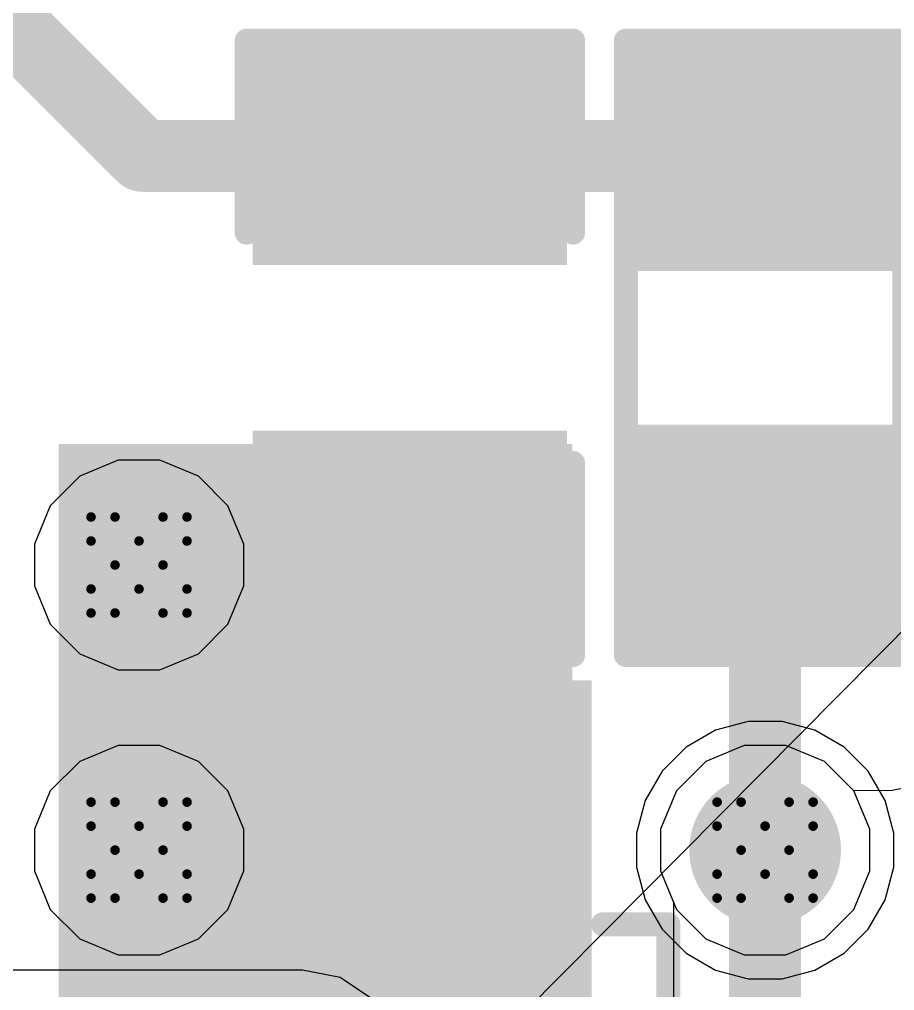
# Model space of a CAD drawing. Header units: inches. Extents: x 0 to 5379, y 0 to 5429.
# Drawn here: x 110 to 114.63, y 119.73 to 124.87 of the extents above; entities that cross this region are included whole.
import ezdxf

# ---------------------------------------------------------------- set-up
doc = ezdxf.new("R2010")
doc.units = ezdxf.units.IN
for name, color, linetype in [('Bottom Layer', 5, 'Continuous'), ('Bottom Solder', 6, 'Continuous'), ('Drill Drawing', 1, 'Continuous'), ('GND01', 16, 'Continuous'), ('GND02', 76, 'Continuous'), ('PWR', 156, 'Continuous'), ('SIG 01', 90, 'Continuous'), ('Top Layer', 1, 'Continuous'), ('Top Overlay', 2, 'Continuous'), ('Top Paste', 8, 'Continuous'), ('Top Solder', 216, 'Continuous'), ('Via Holes', 16, 'Continuous')]:
    doc.layers.add(name, color=color, linetype=linetype)

# ---------------------------------------------------------------- blocks, each defined once
blk = doc.blocks.new('R___0805_329')
at = {"layer": 'Top Layer'}
for points in [[(-1.524, 0.635), (-0.508, 0.635), (-0.508, -0.635), (-1.524, -0.635)], [(0.508, 0.635), (1.524, 0.635), (1.524, -0.635), (0.508, -0.635)]]:
    blk.add_hatch(color=1, dxfattribs=at).paths.add_polyline_path(points)
at = {"layer": 'Top Paste'}
for points in [[(-1.524, 0.635), (-0.508, 0.635), (-0.508, -0.635), (-1.524, -0.635)], [(0.508, 0.635), (1.524, 0.635), (1.524, -0.635), (0.508, -0.635)]]:
    blk.add_hatch(color=8, dxfattribs=at).paths.add_polyline_path(points)
at = {"layer": 'Top Solder'}
for points in [[(-1.6256, 0.7366), (-0.4064, 0.7366), (-0.4064, -0.7366), (-1.6256, -0.7366)], [(0.4064, 0.7366), (1.6256, 0.7366), (1.6256, -0.7366), (0.4064, -0.7366)]]:
    blk.add_hatch(color=216, dxfattribs=at).paths.add_polyline_path(points)
at = {"layer": 'Top Overlay'}
for points in [[(1.6256, 0.7366, 0.127, 0.127, 0), (-1.6256, 0.7366, 0.127, 0.127, 0)], [(-1.6256, -0.7366, 0.127, 0.127, 0), (-1.6256, 0.7366, 0.127, 0.127, 0)], [(1.6256, -0.7366, 0.127, 0.127, 0), (1.6256, 0.7366, 0.127, 0.127, 0)], [(1.6256, -0.7366, 0.127, 0.127, 0), (-1.6256, -0.7366, 0.127, 0.127, 0)]]:
    blk.add_lwpolyline(points, format="xyseb", dxfattribs=at)
for points in [[(-1.65735, 0.7366, 0.0635, 0.0635, 1), (-1.59385, 0.7366, 0.0635, 0.0635, 1)], [(-1.65735, 0.7366, 0.0635, 0.0635, 1), (-1.59385, 0.7366, 0.0635, 0.0635, 1)], [(1.59385, 0.7366, 0.0635, 0.0635, 1), (1.65735, 0.7366, 0.0635, 0.0635, 1)], [(1.59385, 0.7366, 0.0635, 0.0635, 1), (1.65735, 0.7366, 0.0635, 0.0635, 1)], [(-1.65735, -0.7366, 0.0635, 0.0635, 1), (-1.59385, -0.7366, 0.0635, 0.0635, 1)], [(-1.65735, -0.7366, 0.0635, 0.0635, 1), (-1.59385, -0.7366, 0.0635, 0.0635, 1)], [(1.59385, -0.7366, 0.0635, 0.0635, 1), (1.65735, -0.7366, 0.0635, 0.0635, 1)], [(1.59385, -0.7366, 0.0635, 0.0635, 1), (1.65735, -0.7366, 0.0635, 0.0635, 1)]]:
    blk.add_lwpolyline(points, format="xyseb", close=True, dxfattribs=at)
blk = doc.blocks.new('SMA_852')
at = {"layer": 'Top Layer'}
blk.add_hatch(color=1, dxfattribs=at).paths.add_polyline_path([(0.75, 0.85), (3.25, 0.85), (3.25, -0.85), (0.75, -0.85)])
at = {"layer": 'Top Paste'}
blk.add_hatch(color=8, dxfattribs=at).paths.add_polyline_path([(0.75, 0.85), (3.25, 0.85), (3.25, -0.85), (0.75, -0.85)])
at = {"layer": 'Top Solder'}
blk.add_hatch(color=216, dxfattribs=at).paths.add_polyline_path([(0.6484, 0.9516), (3.3516, 0.9516), (3.3516, -0.9516), (0.6484, -0.9516)])
at = {"layer": 'Top Overlay'}
for points in [[(-2.6581, 1.3577, 0.127, 0.127, 0), (2.0612, 1.3577, 0.127, 0.127, 0)], [(2.0612, 1.3577, 0.127, 0.127, 0), (2.0612, 1.0122, 0.127, 0.127, 0)], [(2.0612, -1.0122, 0.127, 0.127, 0), (2.0612, -1.3577, 0.127, 0.127, 0)], [(-2.6581, -1.3577, 0.127, 0.127, 0), (2.0612, -1.3577, 0.127, 0.127, 0)]]:
    blk.add_lwpolyline(points, format="xyseb", dxfattribs=at)
for points in [[(2.0295, 1.3577, 0.0635, 0.0635, 1), (2.093, 1.3577, 0.0635, 0.0635, 1)], [(2.0295, 1.3577, 0.0635, 0.0635, 1), (2.093, 1.3577, 0.0635, 0.0635, 1)], [(2.0295, 1.0122, 0.0635, 0.0635, 1), (2.093, 1.0122, 0.0635, 0.0635, 1)], [(2.0295, -1.0122, 0.0635, 0.0635, 1), (2.093, -1.0122, 0.0635, 0.0635, 1)], [(2.0295, -1.3577, 0.0635, 0.0635, 1), (2.093, -1.3577, 0.0635, 0.0635, 1)], [(2.0295, -1.3577, 0.0635, 0.0635, 1), (2.093, -1.3577, 0.0635, 0.0635, 1)]]:
    blk.add_lwpolyline(points, format="xyseb", close=True, dxfattribs=at)
blk = doc.blocks.new('C___0805_959')
at = {"layer": 'Top Layer'}
for points in [[(-1.524, 0.762), (-0.508, 0.762), (-0.508, -0.762), (-1.524, -0.762)], [(0.508, 0.762), (1.524, 0.762), (1.524, -0.762), (0.508, -0.762)]]:
    blk.add_hatch(color=1, dxfattribs=at).paths.add_polyline_path(points)
at = {"layer": 'Top Paste'}
for points in [[(-1.524, 0.762), (-0.508, 0.762), (-0.508, -0.762), (-1.524, -0.762)], [(0.508, 0.762), (1.524, 0.762), (1.524, -0.762), (0.508, -0.762)]]:
    blk.add_hatch(color=8, dxfattribs=at).paths.add_polyline_path(points)
at = {"layer": 'Top Solder'}
for points in [[(-1.594, 0.832), (-0.438, 0.832), (-0.438, -0.832), (-1.594, -0.832)], [(0.438, 0.832), (1.594, 0.832), (1.594, -0.832), (0.438, -0.832)]]:
    blk.add_hatch(color=216, dxfattribs=at).paths.add_polyline_path(points)
at = {"layer": 'Top Overlay'}
for points in [[(-1.6256, 0.8636, 0.127, 0.127, 0), (-1.6256, -0.8636, 0.127, 0.127, 0)], [(-1.6256, 0.8636, 0.127, 0.127, 0), (-0.6096, 0.8636, 0.127, 0.127, 0)], [(0.6096, 0.8636, 0.127, 0.127, 0), (1.6256, 0.8636, 0.127, 0.127, 0)], [(1.6256, 0.8636, 0.127, 0.127, 0), (1.6256, -0.8636, 0.127, 0.127, 0)], [(-1.6256, -0.8636, 0.127, 0.127, 0), (-0.6096, -0.8636, 0.127, 0.127, 0)], [(0.6096, -0.8636, 0.127, 0.127, 0), (1.6256, -0.8636, 0.127, 0.127, 0)]]:
    blk.add_lwpolyline(points, format="xyseb", dxfattribs=at)
for points in [[(-1.6574, 0.8636, 0.0635, 0.0635, 1), (-1.5938, 0.8636, 0.0635, 0.0635, 1)], [(-1.6574, 0.8636, 0.0635, 0.0635, 1), (-1.5938, 0.8636, 0.0635, 0.0635, 1)], [(-0.6413, 0.8636, 0.0635, 0.0635, 1), (-0.5778, 0.8636, 0.0635, 0.0635, 1)], [(0.5778, 0.8636, 0.0635, 0.0635, 1), (0.6413, 0.8636, 0.0635, 0.0635, 1)], [(1.5938, 0.8636, 0.0635, 0.0635, 1), (1.6574, 0.8636, 0.0635, 0.0635, 1)], [(1.5938, 0.8636, 0.0635, 0.0635, 1), (1.6574, 0.8636, 0.0635, 0.0635, 1)], [(-1.6574, -0.8636, 0.0635, 0.0635, 1), (-1.5938, -0.8636, 0.0635, 0.0635, 1)], [(-1.6574, -0.8636, 0.0635, 0.0635, 1), (-1.5938, -0.8636, 0.0635, 0.0635, 1)], [(-0.6413, -0.8636, 0.0635, 0.0635, 1), (-0.5778, -0.8636, 0.0635, 0.0635, 1)], [(0.5778, -0.8636, 0.0635, 0.0635, 1), (0.6413, -0.8636, 0.0635, 0.0635, 1)], [(1.5938, -0.8636, 0.0635, 0.0635, 1), (1.6574, -0.8636, 0.0635, 0.0635, 1)], [(1.5938, -0.8636, 0.0635, 0.0635, 1), (1.6574, -0.8636, 0.0635, 0.0635, 1)]]:
    blk.add_lwpolyline(points, format="xyseb", close=True, dxfattribs=at)

msp = doc.modelspace()

# ---------------------------------------------------------------- hatches: boundary and pattern name
at = {"layer": 'Bottom Layer'}
h = msp.add_hatch(color=5, dxfattribs=at)
edge = h.paths.add_edge_path()
edge.add_arc((110.6323, 121.9814), 0.3, 0, 360)
h = msp.add_hatch(color=5, dxfattribs=at)
edge = h.paths.add_edge_path()
edge.add_arc((110.6323, 120.4727), 0.3, 0, 360)
h = msp.add_hatch(color=5, dxfattribs=at)
edge = h.paths.add_edge_path()
edge.add_arc((113.9454, 120.4727), 0.3, 0, 360)
at = {"layer": 'Bottom Solder'}
h = msp.add_hatch(color=6, dxfattribs=at)
edge = h.paths.add_edge_path()
edge.add_arc((110.6323, 121.9814), 0.4016, 0, 360)
h = msp.add_hatch(color=6, dxfattribs=at)
edge = h.paths.add_edge_path()
edge.add_arc((110.6323, 120.4727), 0.4016, 0, 360)
h = msp.add_hatch(color=6, dxfattribs=at)
edge = h.paths.add_edge_path()
edge.add_arc((113.9454, 120.4727), 0.4016, 0, 360)
at = {"layer": 'GND01'}
h = msp.add_hatch(color=16, dxfattribs=at)
edge = h.paths.add_edge_path()
edge.add_arc((110.6323, 121.9814), 0.3, 0, 360)
h = msp.add_hatch(color=16, dxfattribs=at)
edge = h.paths.add_edge_path()
edge.add_arc((110.6323, 120.4727), 0.3, 0, 360)
h = msp.add_hatch(color=16, dxfattribs=at)
edge = h.paths.add_edge_path()
edge.add_arc((113.9454, 120.4727), 0.3, 0, 360)
at = {"layer": 'GND02'}
h = msp.add_hatch(color=76, dxfattribs=at)
edge = h.paths.add_edge_path()
edge.add_arc((110.6323, 121.9814), 0.3, 0, 360)
h = msp.add_hatch(color=76, dxfattribs=at)
edge = h.paths.add_edge_path()
edge.add_arc((110.6323, 120.4727), 0.3, 0, 360)
h = msp.add_hatch(color=76, dxfattribs=at)
edge = h.paths.add_edge_path()
edge.add_arc((113.9454, 120.4727), 0.3, 0, 360)
at = {"layer": 'PWR'}
h = msp.add_hatch(color=156, dxfattribs=at)
edge = h.paths.add_edge_path()
edge.add_arc((110.6323, 121.9814), 0.3, 0, 360)
h = msp.add_hatch(color=156, dxfattribs=at)
edge = h.paths.add_edge_path()
edge.add_arc((110.6323, 120.4727), 0.3, 0, 360)
h = msp.add_hatch(color=156, dxfattribs=at)
edge = h.paths.add_edge_path()
edge.add_arc((113.9454, 120.4727), 0.3, 0, 360)
at = {"layer": 'SIG 01'}
h = msp.add_hatch(color=90, dxfattribs=at)
edge = h.paths.add_edge_path()
edge.add_arc((110.6323, 121.9814), 0.3, 0, 360)
h = msp.add_hatch(color=90, dxfattribs=at)
edge = h.paths.add_edge_path()
edge.add_arc((110.6323, 120.4727), 0.3, 0, 360)
h = msp.add_hatch(color=90, dxfattribs=at)
edge = h.paths.add_edge_path()
edge.add_arc((113.9454, 120.4727), 0.3, 0, 360)
at = {"layer": 'Top Layer'}
msp.add_hatch(color=1, dxfattribs=at).paths.add_polyline_path([(110.2063, 118.769), (112.9252, 118.769), (112.9252, 122.6225), (110.2063, 122.6225)])
h = msp.add_hatch(color=1, dxfattribs=at)
edge = h.paths.add_edge_path()
edge.add_arc((110.6323, 121.9814), 0.3, 0, 360)
h = msp.add_hatch(color=1, dxfattribs=at)
edge = h.paths.add_edge_path()
edge.add_arc((110.6323, 120.4727), 0.3, 0, 360)
h = msp.add_hatch(color=1, dxfattribs=at)
edge = h.paths.add_edge_path()
edge.add_arc((113.9454, 120.4727), 0.3, 0, 360)
at = {"layer": 'Top Solder'}
h = msp.add_hatch(color=216, dxfattribs=at)
edge = h.paths.add_edge_path()
edge.add_arc((110.6323, 121.9814), 0.4016, 0, 360)
h = msp.add_hatch(color=216, dxfattribs=at)
edge = h.paths.add_edge_path()
edge.add_arc((110.6323, 120.4727), 0.4016, 0, 360)
h = msp.add_hatch(color=216, dxfattribs=at)
edge = h.paths.add_edge_path()
edge.add_arc((113.9454, 120.4727), 0.4016, 0, 360)
at = {"layer": 'Via Holes'}
h = msp.add_hatch(color=7, dxfattribs=at)
edge = h.paths.add_edge_path()
edge.add_arc((110.6323, 121.9814), 0.15, 0, 360)
h = msp.add_hatch(color=7, dxfattribs=at)
edge = h.paths.add_edge_path()
edge.add_arc((110.6323, 120.4727), 0.15, 0, 360)
h = msp.add_hatch(color=7, dxfattribs=at)
edge = h.paths.add_edge_path()
edge.add_arc((113.9454, 120.4727), 0.15, 0, 360)

# ---------------------------------------------------------------- linework, layer by layer
at = {"layer": 'Bottom Layer'}
for p, q in [((113.8352, 121.0267), (113.6316, 120.9423)), ((114.0556, 121.0267), (113.8352, 121.0267)), ((114.2592, 120.9423), (114.0556, 121.0267)), ((113.6316, 120.9423), (113.4757, 120.7865)), ((114.4151, 120.7865), (114.2592, 120.9423)), ((113.4757, 120.7865), (113.3914, 120.5829)), ((114.4994, 120.5829), (114.4151, 120.7865)), ((113.3914, 120.5829), (113.3914, 120.3625)), ((114.4994, 120.3625), (114.4994, 120.5829)), ((113.3914, 120.3625), (113.4757, 120.1589)), ((114.4151, 120.1589), (114.4994, 120.3625)), ((113.4757, 120.1589), (113.6316, 120.003)), ((114.2592, 120.003), (114.4151, 120.1589)), ((113.6316, 120.003), (113.8352, 119.9187)), ((114.0556, 119.9187), (114.2592, 120.003)), ((113.8352, 119.9187), (114.0556, 119.9187))]:
    msp.add_line(p, q, dxfattribs=at)
at = {"layer": 'Bottom Solder'}
msp.add_line((6.2448, 12.3193), (5379.2085, 5429.2085), dxfattribs=at)
at = {"layer": 'Drill Drawing'}
for points in [[(110.3783, 122.1084, 0.0508, 0.0508, 0), (110.3783, 122.2354, 0.0508, 0.0508, 0)], [(110.3783, 122.2354, 0.0508, 0.0508, 0), (110.5053, 122.2354, 0.0508, 0.0508, 0)], [(110.5053, 122.2354, 0.0508, 0.0508, 0), (110.6323, 122.1084, 0.0508, 0.0508, 0)], [(110.6323, 122.1084, 0.0508, 0.0508, 0), (110.7593, 122.2354, 0.0508, 0.0508, 0)], [(110.7593, 122.2354, 0.0508, 0.0508, 0), (110.8863, 122.2354, 0.0508, 0.0508, 0)], [(110.8863, 122.1084, 0.0508, 0.0508, 0), (110.8863, 122.2354, 0.0508, 0.0508, 0)], [(110.3783, 122.1084, 0.0508, 0.0508, 0), (110.5053, 121.9814, 0.0508, 0.0508, 0)], [(110.7593, 121.9814, 0.0508, 0.0508, 0), (110.8863, 122.1084, 0.0508, 0.0508, 0)], [(110.3783, 121.8544, 0.0508, 0.0508, 0), (110.5053, 121.9814, 0.0508, 0.0508, 0)], [(110.7593, 121.9814, 0.0508, 0.0508, 0), (110.8863, 121.8544, 0.0508, 0.0508, 0)], [(110.3783, 121.7274, 0.0508, 0.0508, 0), (110.3783, 121.8544, 0.0508, 0.0508, 0)], [(110.5053, 121.7274, 0.0508, 0.0508, 0), (110.6323, 121.8544, 0.0508, 0.0508, 0)], [(110.6323, 121.8544, 0.0508, 0.0508, 0), (110.7593, 121.7274, 0.0508, 0.0508, 0)], [(110.8863, 121.7274, 0.0508, 0.0508, 0), (110.8863, 121.8544, 0.0508, 0.0508, 0)], [(110.3783, 121.7274, 0.0508, 0.0508, 0), (110.5053, 121.7274, 0.0508, 0.0508, 0)], [(110.7593, 121.7274, 0.0508, 0.0508, 0), (110.8863, 121.7274, 0.0508, 0.0508, 0)], [(110.3783, 120.5997, 0.0508, 0.0508, 0), (110.3783, 120.7267, 0.0508, 0.0508, 0)], [(110.3783, 120.7267, 0.0508, 0.0508, 0), (110.5053, 120.7267, 0.0508, 0.0508, 0)], [(110.5053, 120.7267, 0.0508, 0.0508, 0), (110.6323, 120.5997, 0.0508, 0.0508, 0)], [(110.6323, 120.5997, 0.0508, 0.0508, 0), (110.7593, 120.7267, 0.0508, 0.0508, 0)], [(110.7593, 120.7267, 0.0508, 0.0508, 0), (110.8863, 120.7267, 0.0508, 0.0508, 0)], [(110.8863, 120.5997, 0.0508, 0.0508, 0), (110.8863, 120.7267, 0.0508, 0.0508, 0)], [(113.6914, 120.5997, 0.0508, 0.0508, 0), (113.6914, 120.7267, 0.0508, 0.0508, 0)], [(113.6914, 120.7267, 0.0508, 0.0508, 0), (113.8184, 120.7267, 0.0508, 0.0508, 0)], [(113.8184, 120.7267, 0.0508, 0.0508, 0), (113.9454, 120.5997, 0.0508, 0.0508, 0)], [(113.9454, 120.5997, 0.0508, 0.0508, 0), (114.0724, 120.7267, 0.0508, 0.0508, 0)], [(114.0724, 120.7267, 0.0508, 0.0508, 0), (114.1994, 120.7267, 0.0508, 0.0508, 0)], [(114.1994, 120.5997, 0.0508, 0.0508, 0), (114.1994, 120.7267, 0.0508, 0.0508, 0)], [(110.3783, 120.5997, 0.0508, 0.0508, 0), (110.5053, 120.4727, 0.0508, 0.0508, 0)], [(110.7593, 120.4727, 0.0508, 0.0508, 0), (110.8863, 120.5997, 0.0508, 0.0508, 0)], [(113.6914, 120.5997, 0.0508, 0.0508, 0), (113.8184, 120.4727, 0.0508, 0.0508, 0)], [(114.0724, 120.4727, 0.0508, 0.0508, 0), (114.1994, 120.5997, 0.0508, 0.0508, 0)], [(110.3783, 120.3457, 0.0508, 0.0508, 0), (110.5053, 120.4727, 0.0508, 0.0508, 0)], [(110.7593, 120.4727, 0.0508, 0.0508, 0), (110.8863, 120.3457, 0.0508, 0.0508, 0)], [(113.6914, 120.3457, 0.0508, 0.0508, 0), (113.8184, 120.4727, 0.0508, 0.0508, 0)], [(114.0724, 120.4727, 0.0508, 0.0508, 0), (114.1994, 120.3457, 0.0508, 0.0508, 0)], [(110.3783, 120.2187, 0.0508, 0.0508, 0), (110.3783, 120.3457, 0.0508, 0.0508, 0)], [(110.5053, 120.2187, 0.0508, 0.0508, 0), (110.6323, 120.3457, 0.0508, 0.0508, 0)], [(110.6323, 120.3457, 0.0508, 0.0508, 0), (110.7593, 120.2187, 0.0508, 0.0508, 0)], [(110.8863, 120.2187, 0.0508, 0.0508, 0), (110.8863, 120.3457, 0.0508, 0.0508, 0)], [(113.6914, 120.2187, 0.0508, 0.0508, 0), (113.6914, 120.3457, 0.0508, 0.0508, 0)], [(113.8184, 120.2187, 0.0508, 0.0508, 0), (113.9454, 120.3457, 0.0508, 0.0508, 0)], [(113.9454, 120.3457, 0.0508, 0.0508, 0), (114.0724, 120.2187, 0.0508, 0.0508, 0)], [(114.1994, 120.2187, 0.0508, 0.0508, 0), (114.1994, 120.3457, 0.0508, 0.0508, 0)], [(110.3783, 120.2187, 0.0508, 0.0508, 0), (110.5053, 120.2187, 0.0508, 0.0508, 0)], [(110.7593, 120.2187, 0.0508, 0.0508, 0), (110.8863, 120.2187, 0.0508, 0.0508, 0)], [(113.6914, 120.2187, 0.0508, 0.0508, 0), (113.8184, 120.2187, 0.0508, 0.0508, 0)], [(114.0724, 120.2187, 0.0508, 0.0508, 0), (114.1994, 120.2187, 0.0508, 0.0508, 0)]]:
    msp.add_lwpolyline(points, format="xyseb", dxfattribs=at)
for points in [[(110.3656, 122.2354, 0.0254, 0.0254, 1), (110.391, 122.2354, 0.0254, 0.0254, 1)], [(110.3656, 122.2354, 0.0254, 0.0254, 1), (110.391, 122.2354, 0.0254, 0.0254, 1)], [(110.4926, 122.2354, 0.0254, 0.0254, 1), (110.518, 122.2354, 0.0254, 0.0254, 1)], [(110.4926, 122.2354, 0.0254, 0.0254, 1), (110.518, 122.2354, 0.0254, 0.0254, 1)], [(110.7466, 122.2354, 0.0254, 0.0254, 1), (110.772, 122.2354, 0.0254, 0.0254, 1)], [(110.7466, 122.2354, 0.0254, 0.0254, 1), (110.772, 122.2354, 0.0254, 0.0254, 1)], [(110.8736, 122.2354, 0.0254, 0.0254, 1), (110.899, 122.2354, 0.0254, 0.0254, 1)], [(110.8736, 122.2354, 0.0254, 0.0254, 1), (110.899, 122.2354, 0.0254, 0.0254, 1)], [(110.3656, 122.1084, 0.0254, 0.0254, 1), (110.391, 122.1084, 0.0254, 0.0254, 1)], [(110.3656, 122.1084, 0.0254, 0.0254, 1), (110.391, 122.1084, 0.0254, 0.0254, 1)], [(110.6196, 122.1084, 0.0254, 0.0254, 1), (110.645, 122.1084, 0.0254, 0.0254, 1)], [(110.6196, 122.1084, 0.0254, 0.0254, 1), (110.645, 122.1084, 0.0254, 0.0254, 1)], [(110.8736, 122.1084, 0.0254, 0.0254, 1), (110.899, 122.1084, 0.0254, 0.0254, 1)], [(110.8736, 122.1084, 0.0254, 0.0254, 1), (110.899, 122.1084, 0.0254, 0.0254, 1)], [(110.4926, 121.9814, 0.0254, 0.0254, 1), (110.518, 121.9814, 0.0254, 0.0254, 1)], [(110.4926, 121.9814, 0.0254, 0.0254, 1), (110.518, 121.9814, 0.0254, 0.0254, 1)], [(110.7466, 121.9814, 0.0254, 0.0254, 1), (110.772, 121.9814, 0.0254, 0.0254, 1)], [(110.7466, 121.9814, 0.0254, 0.0254, 1), (110.772, 121.9814, 0.0254, 0.0254, 1)], [(110.3656, 121.8544, 0.0254, 0.0254, 1), (110.391, 121.8544, 0.0254, 0.0254, 1)], [(110.3656, 121.8544, 0.0254, 0.0254, 1), (110.391, 121.8544, 0.0254, 0.0254, 1)], [(110.6196, 121.8544, 0.0254, 0.0254, 1), (110.645, 121.8544, 0.0254, 0.0254, 1)], [(110.6196, 121.8544, 0.0254, 0.0254, 1), (110.645, 121.8544, 0.0254, 0.0254, 1)], [(110.8736, 121.8544, 0.0254, 0.0254, 1), (110.899, 121.8544, 0.0254, 0.0254, 1)], [(110.8736, 121.8544, 0.0254, 0.0254, 1), (110.899, 121.8544, 0.0254, 0.0254, 1)], [(110.3656, 121.7274, 0.0254, 0.0254, 1), (110.391, 121.7274, 0.0254, 0.0254, 1)], [(110.3656, 121.7274, 0.0254, 0.0254, 1), (110.391, 121.7274, 0.0254, 0.0254, 1)], [(110.4926, 121.7274, 0.0254, 0.0254, 1), (110.518, 121.7274, 0.0254, 0.0254, 1)], [(110.4926, 121.7274, 0.0254, 0.0254, 1), (110.518, 121.7274, 0.0254, 0.0254, 1)], [(110.7466, 121.7274, 0.0254, 0.0254, 1), (110.772, 121.7274, 0.0254, 0.0254, 1)], [(110.7466, 121.7274, 0.0254, 0.0254, 1), (110.772, 121.7274, 0.0254, 0.0254, 1)], [(110.8736, 121.7274, 0.0254, 0.0254, 1), (110.899, 121.7274, 0.0254, 0.0254, 1)], [(110.8736, 121.7274, 0.0254, 0.0254, 1), (110.899, 121.7274, 0.0254, 0.0254, 1)], [(110.3656, 120.7267, 0.0254, 0.0254, 1), (110.391, 120.7267, 0.0254, 0.0254, 1)], [(110.3656, 120.7267, 0.0254, 0.0254, 1), (110.391, 120.7267, 0.0254, 0.0254, 1)], [(110.4926, 120.7267, 0.0254, 0.0254, 1), (110.518, 120.7267, 0.0254, 0.0254, 1)], [(110.4926, 120.7267, 0.0254, 0.0254, 1), (110.518, 120.7267, 0.0254, 0.0254, 1)], [(110.7466, 120.7267, 0.0254, 0.0254, 1), (110.772, 120.7267, 0.0254, 0.0254, 1)], [(110.7466, 120.7267, 0.0254, 0.0254, 1), (110.772, 120.7267, 0.0254, 0.0254, 1)], [(110.8736, 120.7267, 0.0254, 0.0254, 1), (110.899, 120.7267, 0.0254, 0.0254, 1)], [(110.8736, 120.7267, 0.0254, 0.0254, 1), (110.899, 120.7267, 0.0254, 0.0254, 1)], [(113.6787, 120.7267, 0.0254, 0.0254, 1), (113.7041, 120.7267, 0.0254, 0.0254, 1)], [(113.6787, 120.7267, 0.0254, 0.0254, 1), (113.7041, 120.7267, 0.0254, 0.0254, 1)], [(113.8057, 120.7267, 0.0254, 0.0254, 1), (113.8311, 120.7267, 0.0254, 0.0254, 1)], [(113.8057, 120.7267, 0.0254, 0.0254, 1), (113.8311, 120.7267, 0.0254, 0.0254, 1)], [(114.0597, 120.7267, 0.0254, 0.0254, 1), (114.0851, 120.7267, 0.0254, 0.0254, 1)], [(114.0597, 120.7267, 0.0254, 0.0254, 1), (114.0851, 120.7267, 0.0254, 0.0254, 1)], [(114.1867, 120.7267, 0.0254, 0.0254, 1), (114.2121, 120.7267, 0.0254, 0.0254, 1)], [(114.1867, 120.7267, 0.0254, 0.0254, 1), (114.2121, 120.7267, 0.0254, 0.0254, 1)], [(110.3656, 120.5997, 0.0254, 0.0254, 1), (110.391, 120.5997, 0.0254, 0.0254, 1)], [(110.3656, 120.5997, 0.0254, 0.0254, 1), (110.391, 120.5997, 0.0254, 0.0254, 1)], [(110.6196, 120.5997, 0.0254, 0.0254, 1), (110.645, 120.5997, 0.0254, 0.0254, 1)], [(110.6196, 120.5997, 0.0254, 0.0254, 1), (110.645, 120.5997, 0.0254, 0.0254, 1)], [(110.8736, 120.5997, 0.0254, 0.0254, 1), (110.899, 120.5997, 0.0254, 0.0254, 1)], [(110.8736, 120.5997, 0.0254, 0.0254, 1), (110.899, 120.5997, 0.0254, 0.0254, 1)], [(113.6787, 120.5997, 0.0254, 0.0254, 1), (113.7041, 120.5997, 0.0254, 0.0254, 1)], [(113.6787, 120.5997, 0.0254, 0.0254, 1), (113.7041, 120.5997, 0.0254, 0.0254, 1)], [(113.9327, 120.5997, 0.0254, 0.0254, 1), (113.9581, 120.5997, 0.0254, 0.0254, 1)], [(113.9327, 120.5997, 0.0254, 0.0254, 1), (113.9581, 120.5997, 0.0254, 0.0254, 1)], [(114.1867, 120.5997, 0.0254, 0.0254, 1), (114.2121, 120.5997, 0.0254, 0.0254, 1)], [(114.1867, 120.5997, 0.0254, 0.0254, 1), (114.2121, 120.5997, 0.0254, 0.0254, 1)], [(110.4926, 120.4727, 0.0254, 0.0254, 1), (110.518, 120.4727, 0.0254, 0.0254, 1)], [(110.4926, 120.4727, 0.0254, 0.0254, 1), (110.518, 120.4727, 0.0254, 0.0254, 1)], [(110.7466, 120.4727, 0.0254, 0.0254, 1), (110.772, 120.4727, 0.0254, 0.0254, 1)], [(110.7466, 120.4727, 0.0254, 0.0254, 1), (110.772, 120.4727, 0.0254, 0.0254, 1)], [(113.8057, 120.4727, 0.0254, 0.0254, 1), (113.8311, 120.4727, 0.0254, 0.0254, 1)], [(113.8057, 120.4727, 0.0254, 0.0254, 1), (113.8311, 120.4727, 0.0254, 0.0254, 1)], [(114.0597, 120.4727, 0.0254, 0.0254, 1), (114.0851, 120.4727, 0.0254, 0.0254, 1)], [(114.0597, 120.4727, 0.0254, 0.0254, 1), (114.0851, 120.4727, 0.0254, 0.0254, 1)], [(110.3656, 120.3457, 0.0254, 0.0254, 1), (110.391, 120.3457, 0.0254, 0.0254, 1)], [(110.3656, 120.3457, 0.0254, 0.0254, 1), (110.391, 120.3457, 0.0254, 0.0254, 1)], [(110.6196, 120.3457, 0.0254, 0.0254, 1), (110.645, 120.3457, 0.0254, 0.0254, 1)], [(110.6196, 120.3457, 0.0254, 0.0254, 1), (110.645, 120.3457, 0.0254, 0.0254, 1)], [(110.8736, 120.3457, 0.0254, 0.0254, 1), (110.899, 120.3457, 0.0254, 0.0254, 1)], [(110.8736, 120.3457, 0.0254, 0.0254, 1), (110.899, 120.3457, 0.0254, 0.0254, 1)], [(113.6787, 120.3457, 0.0254, 0.0254, 1), (113.7041, 120.3457, 0.0254, 0.0254, 1)], [(113.6787, 120.3457, 0.0254, 0.0254, 1), (113.7041, 120.3457, 0.0254, 0.0254, 1)], [(113.9327, 120.3457, 0.0254, 0.0254, 1), (113.9581, 120.3457, 0.0254, 0.0254, 1)], [(113.9327, 120.3457, 0.0254, 0.0254, 1), (113.9581, 120.3457, 0.0254, 0.0254, 1)], [(114.1867, 120.3457, 0.0254, 0.0254, 1), (114.2121, 120.3457, 0.0254, 0.0254, 1)], [(114.1867, 120.3457, 0.0254, 0.0254, 1), (114.2121, 120.3457, 0.0254, 0.0254, 1)], [(110.3656, 120.2187, 0.0254, 0.0254, 1), (110.391, 120.2187, 0.0254, 0.0254, 1)], [(110.3656, 120.2187, 0.0254, 0.0254, 1), (110.391, 120.2187, 0.0254, 0.0254, 1)], [(110.4926, 120.2187, 0.0254, 0.0254, 1), (110.518, 120.2187, 0.0254, 0.0254, 1)], [(110.4926, 120.2187, 0.0254, 0.0254, 1), (110.518, 120.2187, 0.0254, 0.0254, 1)], [(110.7466, 120.2187, 0.0254, 0.0254, 1), (110.772, 120.2187, 0.0254, 0.0254, 1)], [(110.7466, 120.2187, 0.0254, 0.0254, 1), (110.772, 120.2187, 0.0254, 0.0254, 1)], [(110.8736, 120.2187, 0.0254, 0.0254, 1), (110.899, 120.2187, 0.0254, 0.0254, 1)], [(110.8736, 120.2187, 0.0254, 0.0254, 1), (110.899, 120.2187, 0.0254, 0.0254, 1)], [(113.6787, 120.2187, 0.0254, 0.0254, 1), (113.7041, 120.2187, 0.0254, 0.0254, 1)], [(113.6787, 120.2187, 0.0254, 0.0254, 1), (113.7041, 120.2187, 0.0254, 0.0254, 1)], [(113.8057, 120.2187, 0.0254, 0.0254, 1), (113.8311, 120.2187, 0.0254, 0.0254, 1)], [(113.8057, 120.2187, 0.0254, 0.0254, 1), (113.8311, 120.2187, 0.0254, 0.0254, 1)], [(114.0597, 120.2187, 0.0254, 0.0254, 1), (114.0851, 120.2187, 0.0254, 0.0254, 1)], [(114.0597, 120.2187, 0.0254, 0.0254, 1), (114.0851, 120.2187, 0.0254, 0.0254, 1)], [(114.1867, 120.2187, 0.0254, 0.0254, 1), (114.2121, 120.2187, 0.0254, 0.0254, 1)], [(114.1867, 120.2187, 0.0254, 0.0254, 1), (114.2121, 120.2187, 0.0254, 0.0254, 1)]]:
    msp.add_lwpolyline(points, format="xyseb", close=True, dxfattribs=at)
at = {"layer": 'GND01'}
for p, q in [((113.8352, 121.0267), (113.6316, 120.9423)), ((114.0556, 121.0267), (113.8352, 121.0267)), ((114.2592, 120.9423), (114.0556, 121.0267)), ((113.6316, 120.9423), (113.4757, 120.7865)), ((114.4151, 120.7865), (114.2592, 120.9423)), ((113.4757, 120.7865), (113.3914, 120.5829)), ((114.4994, 120.5829), (114.4151, 120.7865)), ((113.3914, 120.5829), (113.3914, 120.3625)), ((114.4994, 120.3625), (114.4994, 120.5829)), ((113.3914, 120.3625), (113.4757, 120.1589)), ((114.4151, 120.1589), (114.4994, 120.3625)), ((113.4757, 120.1589), (113.6316, 120.003)), ((114.2592, 120.003), (114.4151, 120.1589)), ((113.6316, 120.003), (113.8352, 119.9187)), ((114.0556, 119.9187), (114.2592, 120.003)), ((113.8352, 119.9187), (114.0556, 119.9187))]:
    msp.add_line(p, q, dxfattribs=at)
at = {"layer": 'GND02'}
for p, q in [((113.8352, 121.0267), (113.6316, 120.9423)), ((114.0556, 121.0267), (113.8352, 121.0267)), ((114.2592, 120.9423), (114.0556, 121.0267)), ((113.6316, 120.9423), (113.4757, 120.7865)), ((114.4151, 120.7865), (114.2592, 120.9423)), ((113.4757, 120.7865), (113.3914, 120.5829)), ((114.4994, 120.5829), (114.4151, 120.7865)), ((113.3914, 120.5829), (113.3914, 120.3625)), ((114.4994, 120.3625), (114.4994, 120.5829)), ((113.3914, 120.3625), (113.4757, 120.1589)), ((114.4151, 120.1589), (114.4994, 120.3625)), ((113.4757, 120.1589), (113.6316, 120.003)), ((114.2592, 120.003), (114.4151, 120.1589)), ((113.6316, 120.003), (113.8352, 119.9187)), ((114.0556, 119.9187), (114.2592, 120.003)), ((113.8352, 119.9187), (114.0556, 119.9187))]:
    msp.add_line(p, q, dxfattribs=at)
at = {"layer": 'PWR'}
for p, q in [((110.5221, 122.5354), (110.3185, 122.4511)), ((110.7425, 122.5354), (110.5221, 122.5354)), ((110.9461, 122.4511), (110.7425, 122.5354)), ((110.3185, 122.4511), (110.1626, 122.2952)), ((111.102, 122.2952), (110.9461, 122.4511)), ((110.1626, 122.2952), (110.0783, 122.0916)), ((111.1863, 122.0916), (111.102, 122.2952)), ((110.0783, 122.0916), (110.0783, 121.8712)), ((111.1863, 121.8712), (111.1863, 122.0916)), ((110.0783, 121.8712), (110.1626, 121.6676)), ((111.102, 121.6676), (111.1863, 121.8712)), ((110.1626, 121.6676), (110.3185, 121.5118)), ((110.9461, 121.5118), (111.102, 121.6676)), ((110.3185, 121.5118), (110.5221, 121.4274)), ((110.7425, 121.4274), (110.9461, 121.5118)), ((110.5221, 121.4274), (110.7425, 121.4274)), ((110.5221, 121.0267), (110.3185, 120.9423)), ((110.7425, 121.0267), (110.5221, 121.0267)), ((110.9461, 120.9423), (110.7425, 121.0267)), ((113.8352, 121.0267), (113.6316, 120.9423)), ((114.0556, 121.0267), (113.8352, 121.0267)), ((114.2592, 120.9423), (114.0556, 121.0267)), ((110.3185, 120.9423), (110.1626, 120.7865)), ((111.102, 120.7865), (110.9461, 120.9423)), ((113.6316, 120.9423), (113.4757, 120.7865)), ((114.4151, 120.7865), (114.2592, 120.9423)), ((114.7665, 120.8176), (114.6178, 120.788)), ((110.1626, 120.7865), (110.0783, 120.5829)), ((111.1863, 120.5829), (111.102, 120.7865)), ((113.4757, 120.7865), (113.3914, 120.5829)), ((114.6178, 120.788), (114.4151, 120.7865)), ((110.0783, 120.5829), (110.0783, 120.3625)), ((111.1863, 120.3625), (111.1863, 120.5829)), ((113.3914, 120.5829), (113.3914, 120.3625)), ((110.0783, 120.3625), (110.1626, 120.1589)), ((111.102, 120.1589), (111.1863, 120.3625)), ((113.3914, 120.3625), (113.46, 120.1969)), ((110.1626, 120.1589), (110.3185, 120.003)), ((110.9461, 120.003), (111.102, 120.1589)), ((113.46, 120.1969), (113.46, 116.69)), ((110.3185, 120.003), (110.5221, 119.9187)), ((110.7425, 119.9187), (110.9461, 120.003)), ((110.5221, 119.9187), (110.7425, 119.9187))]:
    msp.add_line(p, q, dxfattribs=at)
msp.add_lwpolyline([(113.9454, 116.5345, 0.381, 0.381, 0), (113.9454, 120.4727, 0.381, 0.381, 0)], format="xyseb", dxfattribs=at)
msp.add_lwpolyline([(113.8502, 120.4727, 0.1905, 0.1905, 1), (114.0407, 120.4727, 0.1905, 0.1905, 1)], format="xyseb", close=True, dxfattribs=at)
at = {"layer": 'SIG 01'}
for p, q in [((113.8557, 121.1537), (113.6825, 121.1073)), ((114.0351, 121.1537), (113.8557, 121.1537)), ((114.2083, 121.1073), (114.0351, 121.1537)), ((113.6825, 121.1073), (113.5273, 121.0176)), ((114.3635, 121.0176), (114.2083, 121.1073)), ((113.5273, 121.0176), (113.4005, 120.8908)), ((114.4903, 120.8908), (114.3635, 121.0176)), ((113.4005, 120.8908), (113.3108, 120.7355)), ((114.58, 120.7355), (114.4903, 120.8908)), ((113.3108, 120.7355), (113.2644, 120.5623)), ((114.6264, 120.5623), (114.58, 120.7355)), ((113.2644, 120.5623), (113.2644, 120.383)), ((114.6264, 120.383), (114.6264, 120.5623)), ((113.2644, 120.383), (113.3108, 120.2098)), ((114.58, 120.2098), (114.6264, 120.383)), ((113.3108, 120.2098), (113.4005, 120.0545)), ((114.4903, 120.0545), (114.58, 120.2098)), ((113.4005, 120.0545), (113.5273, 119.9277)), ((114.3635, 119.9277), (114.4903, 120.0545)), ((113.5273, 119.9277), (113.6825, 119.8381)), ((114.2083, 119.8381), (114.3635, 119.9277)), ((111.4981, 119.8374), (109.5121, 119.8374)), ((111.6963, 119.798), (111.4981, 119.8374)), ((111.8644, 119.6857), (111.6963, 119.798)), ((113.6825, 119.8381), (113.8557, 119.7917)), ((113.8557, 119.7917), (114.0351, 119.7917)), ((114.0351, 119.7917), (114.2083, 119.8381))]:
    msp.add_line(p, q, dxfattribs=at)
at = {"layer": 'Top Layer'}
for points in [[(108.7981, 126.0002, 0.381, 0.381, 0), (110.6518, 124.1465, 0.381, 0.381, 0)], [(110.6518, 124.1465, 0.381, 0.381, 0), (112.0658, 124.1465, 0.381, 0.381, 0)], [(112.0658, 124.1465, 0.381, 0.381, 0), (113.9454, 124.1465, 0.381, 0.381, 0)], [(113.9454, 120.4727, 0.381, 0.381, 0), (113.9454, 122.1145, 0.381, 0.381, 0)]]:
    msp.add_lwpolyline(points, format="xyseb", dxfattribs=at)
for points in [[(110.5565, 124.1465, 0.1905, 0.1905, 1), (110.747, 124.1465, 0.1905, 0.1905, 1)], [(110.5565, 124.1465, 0.1905, 0.1905, 1), (110.747, 124.1465, 0.1905, 0.1905, 1)], [(111.9706, 124.1465, 0.1905, 0.1905, 1), (112.1611, 124.1465, 0.1905, 0.1905, 1)], [(111.9706, 124.1465, 0.1905, 0.1905, 1), (112.1611, 124.1465, 0.1905, 0.1905, 1)], [(113.8502, 124.1465, 0.1905, 0.1905, 1), (114.0407, 124.1465, 0.1905, 0.1905, 1)], [(113.8502, 122.1145, 0.1905, 0.1905, 1), (114.0407, 122.1145, 0.1905, 0.1905, 1)], [(113.8502, 120.4727, 0.1905, 0.1905, 1), (114.0407, 120.4727, 0.1905, 0.1905, 1)]]:
    msp.add_lwpolyline(points, format="xyseb", close=True, dxfattribs=at)
at = {"layer": 'Top Solder'}
msp.add_line((6.2448, 12.3193), (5379.2085, 5429.2085), dxfattribs=at)

# ---------------------------------------------------------------- block references
for name, p, rotation in [('C___0805_959', (112.0658, 123.1305), 90), ('R___0805_329', (113.9454, 123.1305), 270), ('SMA_852', (112.0752, 118.019), 90)]:
    msp.add_blockref(name, p, dxfattribs=dict(rotation=rotation))

doc.saveas('drawing.dxf')
